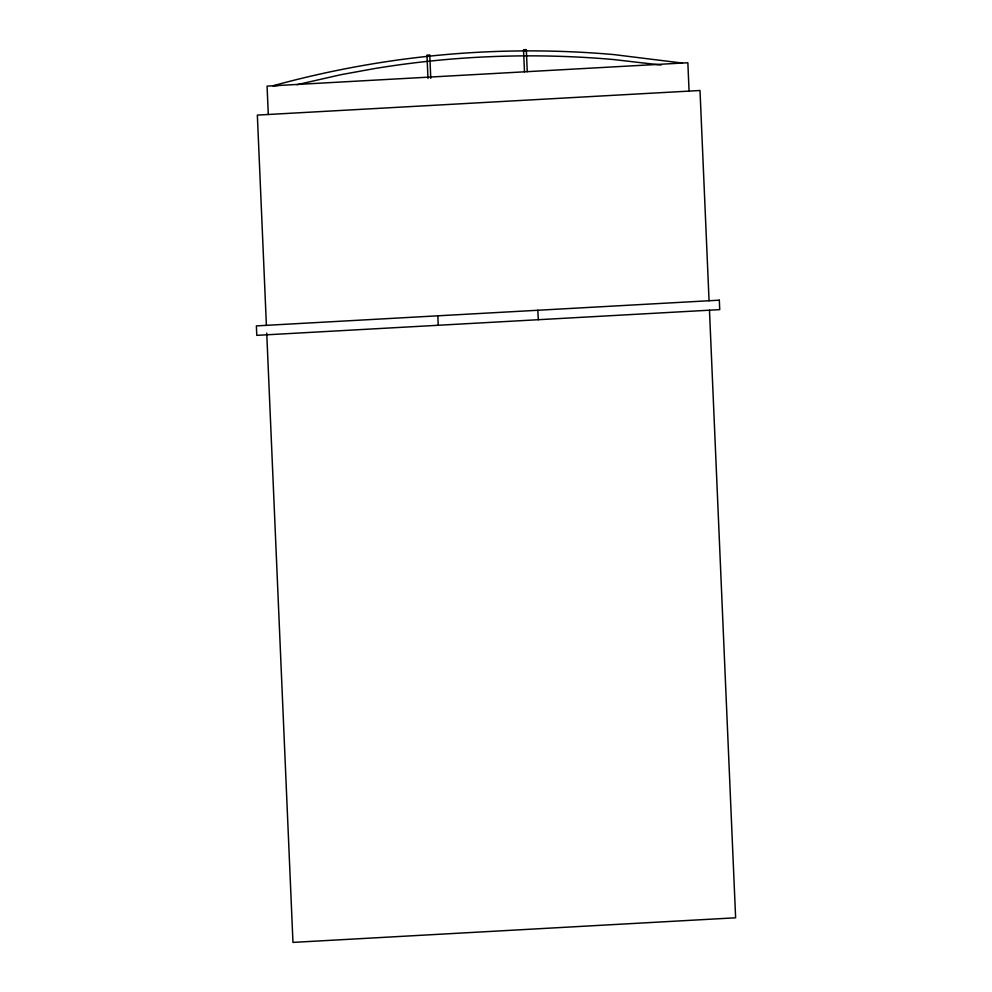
<?xml version="1.0" encoding="UTF-8"?>
<svg xmlns="http://www.w3.org/2000/svg" width="992" height="992" viewBox="0 0 992 992"><rect width="100%" height="100%" fill="white"/><g stroke="black" fill="none" stroke-linecap="round" stroke-linejoin="round"><path stroke-width="1.49" d="M297.042 84.692L340.888 74.698L374.728 68.535A958.954 958.954 0 0 1 476.854 57.325A956.325 956.325 0 0 1 613.664 59.545L661.106 65.038M278.07 85.51L272.912 85.796A978.546 978.546 0 0 1 374.22 63.587A961.62 961.62 0 0 1 476.644 52.353A958.979 958.979 0 0 1 613.825 54.585L682.273 63.054M709.057 300.75L700.005 90.495L257.35 115.097L266.402 325.401M709.466 310.198L735.618 917.798L292.962 942.4L266.736 333.138M689.068 91.103L687.853 62.744L267.071 86.118L268.299 114.489M537.875 310.26L538.272 319.709M527.26 71.66L526.306 49.6L523.528 49.749L524.483 71.821M430.764 78.281L429.759 54.969L426.982 55.118L427.986 78.43M437.832 315.816L438.241 325.277M719.324 300.179L256.382 325.897L256.792 335.358L719.733 309.628L719.324 300.179"/></g></svg>
